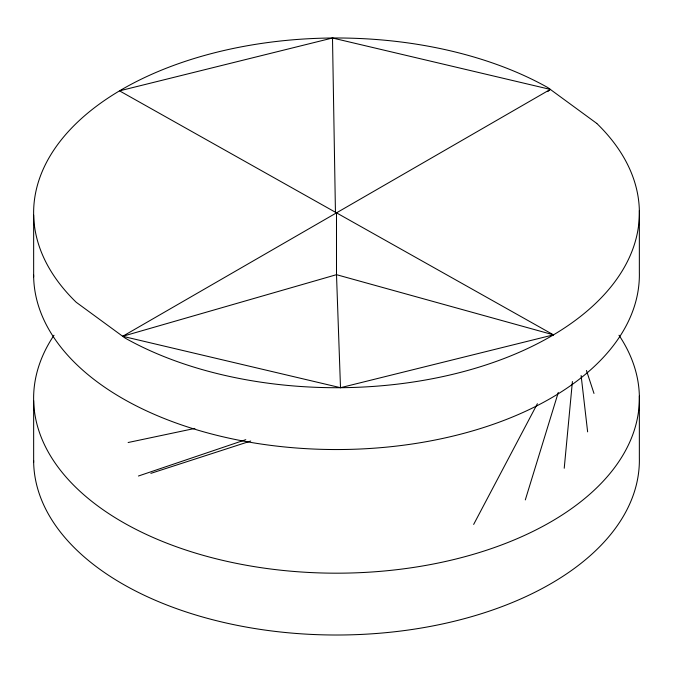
<?xml version="1.0" encoding="UTF-8"?>
<svg xmlns="http://www.w3.org/2000/svg" width="673" height="673" viewBox="0 0 673 673"><rect width="100%" height="100%" fill="white"/><g stroke="black" fill="none" stroke-linecap="round" stroke-linejoin="round"><path stroke-width="1.01" d="M564.226 468.248L572.412 381.524M525.31 499.904L558.304 392.409M473.657 524.427L537.382 403.699M547.94 91.469L550.312 89.408L332.496 37.999L119.516 90.847L553.484 334.851L340.504 387.698L122.688 336.298L550.312 89.408M138.445 476.013L245.796 439.679M150.861 473.363L250.726 441.034M122.688 336.298L336.5 274.677L553.484 334.851M128.131 442.514L194.884 428.415M586.452 370.495L593.99 393.444M581.11 375.517L587.63 431.856M340.504 387.698L336.5 274.677L336.5 212.853M332.496 37.999L335.44 211.844M639.35 210.54L639.35 272.363A302.875 174.862 0 0 1 338.763 449.539A302.875 174.862 0 0 1 33.625 274.971M639.35 396.01L639.35 457.833A302.875 174.862 0 0 1 338.763 635.009A302.875 174.862 0 0 1 33.625 460.45M33.65 215.167L33.65 276.99M33.65 400.637L33.65 462.46M618.983 335.238A302.875 174.862 0 0 1 336.525 573.186A302.875 174.862 0 0 1 54 335.263M596.774 123.42L547.814 87.574A302.875 174.862 0 0 0 148.96 75.544A302.875 174.862 0 0 0 76.226 302.278L125.186 338.124A302.875 174.862 0 0 0 524.04 350.162A302.875 174.862 0 0 0 596.774 123.42"/></g></svg>
